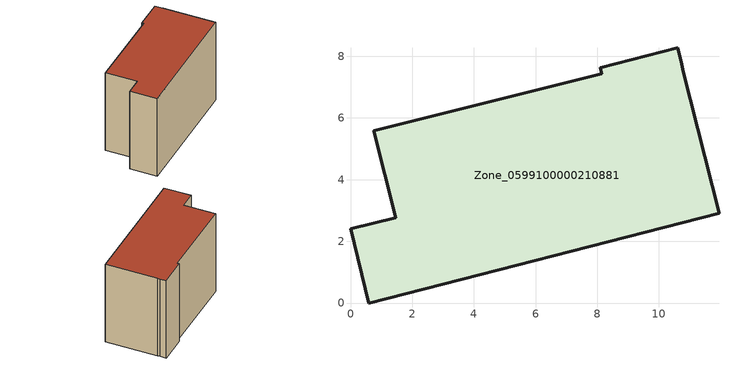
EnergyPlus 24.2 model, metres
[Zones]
Zone_0599100000210881
 floor ground (C_G): 8.14,7.44 8.09,7.63 10.61,8.27 10.74,7.75 10.79,7.5 11.95,2.92 0.6,0 0,2.41 1.46,2.77 0.75,5.58 z0
 wall outside (C_F): 0.6,0 11.95,2.92 10.79,7.5 10.74,7.75 10.61,8.27 8.09,7.63 8.14,7.44 0.75,5.58 1.46,2.77 0,2.41 0.6,0 z0:7.87
 roof outside (C_R): 11.95,2.92 10.79,7.5 10.74,7.75 10.61,8.27 8.09,7.63 8.14,7.44 0.75,5.58 1.46,2.77 0,2.41 0.6,0 z7.87
[BUILDING]
Pand.0599100000210881: North Axis=0; Terrain=City; Loads Convergence Tolerance Value=0.04; Temperature Convergence Tolerance Value=0.4; Solar Distribution=FullExterior; Maximum Number of Warmup Days=25; Minimum Number of Warmup Days=1
[Site:Location]
Rotterdam.The.Hague.AP_ZH_NLD Design_Conditions: Latitude=51.96; Longitude=4.45; Time Zone=1; Elevation=-4.5
[SITE:GROUNDTEMPERATURE:BUILDINGSURFACE]
18, 18, 18, 18, 18, 18, 18, 18, 18, 18, 18, 18
[MATERIAL] Thermal Absorptance=0.9; Solar Absorptance=0.7; Visible Absorptance=0.7
Name | Roughness | Thickness | Conductivity | Density | Specific Heat
G.TI.1975-1991 | MediumSmooth | 0.15 | 0.288461 | 540 | 1210
F.TI.1975-1991 | Rough | 0.3 | 0.230769 | 1920 | 840
R.TI.1975-1991 | MediumRough | 0.2 | 0.153846 | 1500 | 1000
[CONSTRUCTION]
C_G: G.TI.1975-1991
C_F: F.TI.1975-1991
C_R: R.TI.1975-1991
[ZONE]
Zone_0599100000210881: Type=1; Multiplier=1; Ceiling Height=Autocalculate; Volume=Autocalculate; Floor Area=autocalculate; Part of Total Floor Area=Yes
[ZONEINFILTRATION:DESIGNFLOWRATE]
Infil_Zone_0599100000210881: Zone or ZoneList or Space or SpaceList=Zone_0599100000210881; Schedule=AlwaysOn; Design Flow Rate Calculation Method=Flow/Area; Flow Rate per Floor Area=0.003; Constant Term Coefficient=1; Temperature Term Coefficient=0; Velocity Term Coefficient=0; Velocity Squared Term Coefficient=0
[HVACTEMPLATE:ZONE:IDEALLOADSAIRSYSTEM]
Zone_0599100000210881: Maximum Heating Supply Air Temperature=50; Minimum Cooling Supply Air Temperature=13; Maximum Heating Supply Air Humidity Ratio=0.0156; Minimum Cooling Supply Air Humidity Ratio=0.0077; Heating Limit=NoLimit; Cooling Limit=NoLimit; Dehumidification Control Type=ConstantSensibleHeatRatio; Cooling Sensible Heat Ratio=0.7; Dehumidification Setpoint=60; Humidification Control Type=None; Humidification Setpoint=30; Outdoor Air Method=None; Outdoor Air Flow Rate per Person=0.00944; Outdoor Air Flow Rate per Zone Floor Area=0; Outdoor Air Flow Rate per Zone=0; Demand Controlled Ventilation Type=None; Outdoor Air Economizer Type=NoEconomizer; Heat Recovery Type=None; Sensible Heat Recovery Effectiveness=0.7; Latent Heat Recovery Effectiveness=0.65
[ZONECONTROL:THERMOSTAT]
ThermostatControl_Zone_0599100000210881: Zone or ZoneList=Zone_0599100000210881; Control Type Schedule=DualSetpointControlType; Control 1=Thermostat_Zone_0599100000210881; Temperature Difference Between Cutout And Setpoint=0
[THERMOSTATSETPOINT:DUALSETPOINT]
Thermostat_Zone_0599100000210881: Heating Setpoint Temperature Schedule=HeatingSetpoint_Zone_0599100000210881; Cooling Setpoint Temperature Schedule=CoolingSetpoint_Zone_0599100000210881
[SCHEDULE:COMPACT]
HeatingSetpoint_Zone_0599100000210881: Through: 12/31, For: AllDays, Until: 24:00, 21
CoolingSetpoint_Zone_0599100000210881: Through: 12/31, For: AllDays, Until: 24:00, 24
DualSetpointControlType: Through: 12/31, For: AllDays, Until: 24:00, 4
AlwaysOn: Through: 12/31, For: AllDays, Until: 24:00, 1
